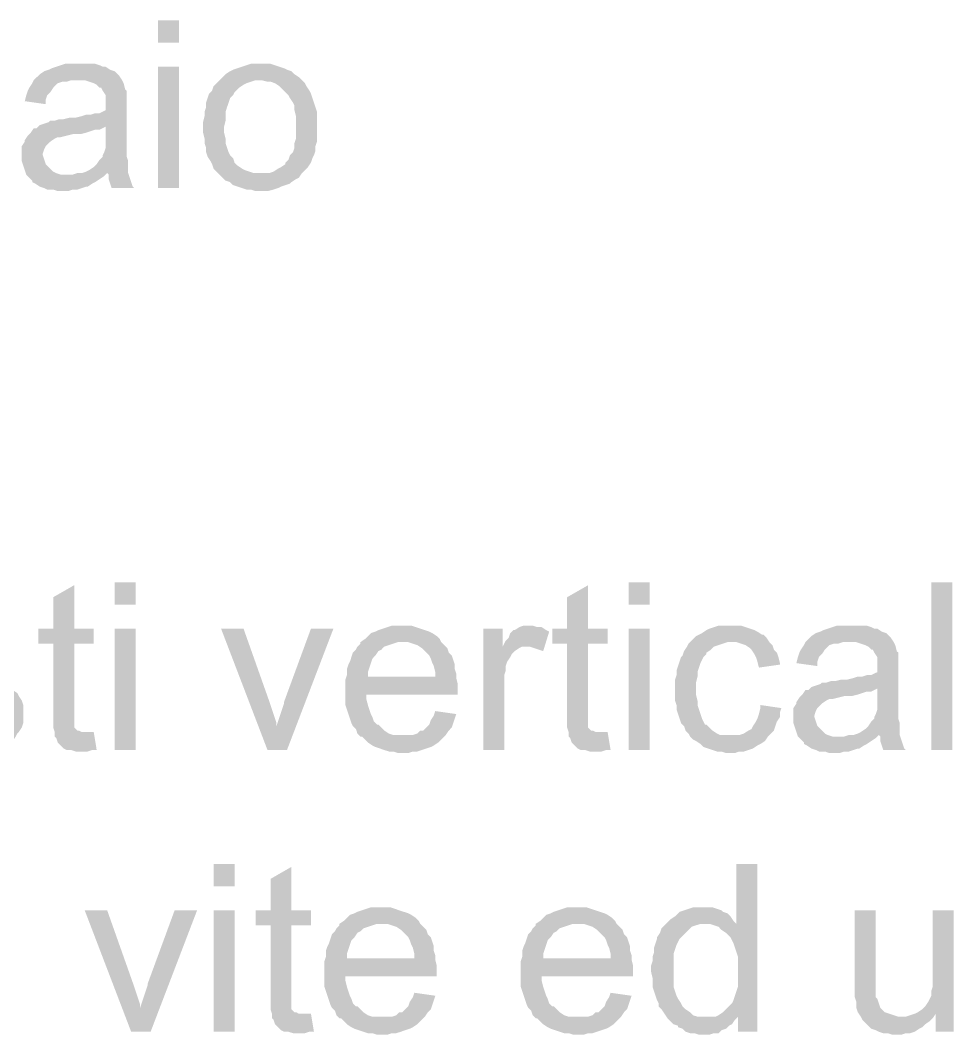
# Model space of a CAD drawing. Header units: millimetres. Extents: x -35.3 to 0.3, y 0.4 to 20.6.
# Drawn here: x -33.685 to -33.166, y 5.889 to 6.453 of the extents above; entities that cross this region are included whole.
import ezdxf

# ---------------------------------------------------------------- set-up
doc = ezdxf.new("R2010")
doc.units = ezdxf.units.MM
doc.layers.add('PDF _Riempimenti solidi', color=7, linetype='Continuous')

msp = doc.modelspace()

# ---------------------------------------------------------------- hatches: boundary and pattern name
at = {"layer": 'PDF _Riempimenti solidi', "transparency": 33554559}
for points in [[(-33.59683, 6.44017), (-33.59683, 6.45267), (-33.6085, 6.45267), (-33.6085, 6.44017)], [(-33.65183, 6.42851), (-33.66017, 6.42851), (-33.66267, 6.42767), (-33.66517, 6.42684), (-33.66767, 6.42601), (-33.66933, 6.42517), (-33.67183, 6.42434), (-33.67433, 6.42267), (-33.67767, 6.41934), (-33.64933, 6.41934), (-33.64683, 6.41851), (-33.64433, 6.41767), (-33.64267, 6.41684), (-33.641, 6.41517), (-33.64017, 6.41517), (-33.63933, 6.41351), (-33.63767, 6.41101), (-33.63767, 6.40267), (-33.641, 6.40101), (-33.6435, 6.40101), (-33.646, 6.40017), (-33.6485, 6.40017), (-33.651, 6.39934), (-33.65433, 6.39851), (-33.65767, 6.39851), (-33.661, 6.39767), (-33.6635, 6.39767), (-33.666, 6.39684), (-33.6685, 6.39684), (-33.66933, 6.39601), (-33.67183, 6.39517), (-33.67433, 6.39434), (-33.63767, 6.39351), (-33.63767, 6.38184), (-33.6385, 6.37934), (-33.63933, 6.37767), (-33.63933, 6.37684), (-33.641, 6.37517), (-33.64267, 6.37267), (-33.64433, 6.37101), (-33.64683, 6.36934), (-33.6485, 6.36851), (-33.651, 6.36767), (-33.63683, 6.36767), (-33.636, 6.36684), (-33.636, 6.36434), (-33.63433, 6.35934), (-33.62183, 6.35934), (-33.62267, 6.36017), (-33.6235, 6.36267), (-33.62433, 6.36517), (-33.62517, 6.36767), (-33.62517, 6.37434), (-33.626, 6.37684), (-33.626, 6.41351), (-33.62683, 6.41434), (-33.62767, 6.41767), (-33.6285, 6.41934), (-33.63017, 6.42184), (-33.631, 6.42267), (-33.63267, 6.42434), (-33.63517, 6.42517), (-33.63767, 6.42684), (-33.63933, 6.42684), (-33.641, 6.42767), (-33.6435, 6.42851), (-33.64933, 6.42851)], [(-33.59683, 6.35934), (-33.59683, 6.42684), (-33.6085, 6.42684), (-33.6085, 6.35934)], [(-33.55183, 6.42851), (-33.55683, 6.42851), (-33.55933, 6.42767), (-33.56433, 6.42601), (-33.56683, 6.42517), (-33.5685, 6.42434), (-33.571, 6.42267), (-33.57433, 6.41934), (-33.551, 6.41934), (-33.54767, 6.41851), (-33.546, 6.41851), (-33.5435, 6.41767), (-33.541, 6.41601), (-33.53933, 6.41434), (-33.536, 6.41101), (-33.53517, 6.40934), (-33.5335, 6.40684), (-33.53267, 6.40517), (-33.53267, 6.40267), (-33.53183, 6.39934), (-33.53183, 6.38684), (-33.53267, 6.38434), (-33.53267, 6.38184), (-33.5335, 6.37934), (-33.53517, 6.37767), (-33.536, 6.37517), (-33.53767, 6.37351), (-33.53767, 6.37267), (-33.54017, 6.37101), (-33.54183, 6.37017), (-33.54433, 6.36851), (-33.54683, 6.36767), (-33.55183, 6.36767), (-33.57433, 6.36684), (-33.57267, 6.36517), (-33.571, 6.36351), (-33.5685, 6.36267), (-33.56683, 6.36101), (-33.56433, 6.36017), (-33.55933, 6.35851), (-33.55683, 6.35851), (-33.55433, 6.35767), (-33.54767, 6.35767), (-33.54433, 6.35851), (-33.54183, 6.35934), (-33.54017, 6.36017), (-33.53767, 6.36101), (-33.53517, 6.36184), (-33.53433, 6.36267), (-33.53183, 6.36434), (-33.53017, 6.36517), (-33.5285, 6.36767), (-33.52517, 6.37101), (-33.5235, 6.37351), (-33.52267, 6.37601), (-33.52183, 6.37767), (-33.521, 6.38017), (-33.521, 6.38267), (-33.52017, 6.38517), (-33.52017, 6.40184), (-33.521, 6.40434), (-33.52183, 6.40684), (-33.52267, 6.40934), (-33.5235, 6.41184), (-33.52433, 6.41351), (-33.526, 6.41601), (-33.52683, 6.41767), (-33.5285, 6.41934), (-33.53017, 6.42101), (-33.53267, 6.42267), (-33.53433, 6.42434), (-33.53683, 6.42517), (-33.5385, 6.42601), (-33.5435, 6.42767), (-33.546, 6.42851), (-33.5485, 6.42851)], [(-33.67767, 6.41934), (-33.6785, 6.41767), (-33.68017, 6.41517), (-33.681, 6.41351), (-33.68183, 6.41101), (-33.68267, 6.40767), (-33.671, 6.40601), (-33.671, 6.40851), (-33.67017, 6.41101), (-33.6685, 6.41267), (-33.66683, 6.41517), (-33.666, 6.41601), (-33.66433, 6.41767), (-33.66183, 6.41851), (-33.65933, 6.41851), (-33.65683, 6.41934), (-33.6535, 6.41934)], [(-33.57433, 6.41934), (-33.57767, 6.41601), (-33.5785, 6.41351), (-33.58017, 6.41184), (-33.581, 6.40934), (-33.58183, 6.40684), (-33.58183, 6.40434), (-33.58267, 6.40184), (-33.58267, 6.39934), (-33.5835, 6.39601), (-33.5835, 6.39017), (-33.58267, 6.38684), (-33.58267, 6.38434), (-33.58183, 6.38184), (-33.58183, 6.37934), (-33.581, 6.37684), (-33.57933, 6.37434), (-33.5785, 6.37267), (-33.57767, 6.37017), (-33.57433, 6.36684), (-33.55183, 6.36767), (-33.55517, 6.36767), (-33.55767, 6.36851), (-33.56017, 6.36934), (-33.56183, 6.37017), (-33.56433, 6.37184), (-33.566, 6.37351), (-33.56683, 6.37601), (-33.5685, 6.37767), (-33.56933, 6.37934), (-33.57017, 6.38184), (-33.571, 6.38434), (-33.571, 6.38684), (-33.57183, 6.39017), (-33.57183, 6.39351), (-33.571, 6.39684), (-33.571, 6.40184), (-33.57017, 6.40434), (-33.56933, 6.40684), (-33.5685, 6.40934), (-33.56683, 6.41101), (-33.566, 6.41267), (-33.5635, 6.41517), (-33.561, 6.41684), (-33.55933, 6.41767), (-33.55683, 6.41851), (-33.55433, 6.41934), (-33.55183, 6.41934)], [(-33.67433, 6.39434), (-33.676, 6.39267), (-33.67767, 6.39267), (-33.67933, 6.39017), (-33.681, 6.38851), (-33.68267, 6.38601), (-33.68267, 6.38517), (-33.68433, 6.38267), (-33.68433, 6.37434), (-33.68183, 6.36684), (-33.68017, 6.36517), (-33.6785, 6.36351), (-33.6785, 6.36267), (-33.67683, 6.36184), (-33.67433, 6.36017), (-33.67183, 6.35934), (-33.67017, 6.35851), (-33.66683, 6.35851), (-33.66433, 6.35767), (-33.6585, 6.35767), (-33.656, 6.35851), (-33.6535, 6.35851), (-33.651, 6.35934), (-33.6485, 6.36017), (-33.64767, 6.36017), (-33.64517, 6.36184), (-33.6435, 6.36267), (-33.641, 6.36434), (-33.6385, 6.36601), (-33.6585, 6.36684), (-33.66267, 6.36684), (-33.66517, 6.36767), (-33.66683, 6.36851), (-33.6685, 6.37017), (-33.671, 6.37267), (-33.67183, 6.37517), (-33.67267, 6.37767), (-33.67267, 6.37851), (-33.67183, 6.38101), (-33.671, 6.38267), (-33.6685, 6.38517), (-33.666, 6.38684), (-33.66433, 6.38767), (-33.66267, 6.38767), (-33.656, 6.38934), (-33.65183, 6.38934), (-33.6485, 6.39017), (-33.6435, 6.39184), (-33.641, 6.39184), (-33.63767, 6.39351)], [(-33.651, 6.36767), (-33.6535, 6.36767), (-33.656, 6.36684), (-33.6585, 6.36684), (-33.6385, 6.36601), (-33.63683, 6.36767)], [(-33.65517, 6.13851), (-33.66683, 6.13184), (-33.66683, 6.11434), (-33.67517, 6.11434), (-33.67517, 6.10601), (-33.66683, 6.10601), (-33.66683, 6.05934), (-33.666, 6.05684), (-33.64933, 6.05684), (-33.651, 6.05684), (-33.65267, 6.05767), (-33.6535, 6.05767), (-33.65517, 6.05934), (-33.65517, 6.10601), (-33.64433, 6.10601), (-33.64433, 6.11434), (-33.65517, 6.11434)], [(-33.621, 6.12767), (-33.621, 6.14017), (-33.63267, 6.14017), (-33.63267, 6.12767)], [(-33.36933, 6.13851), (-33.381, 6.13184), (-33.381, 6.11434), (-33.38933, 6.11434), (-33.38933, 6.10601), (-33.381, 6.10601), (-33.381, 6.05934), (-33.38017, 6.05684), (-33.3635, 6.05684), (-33.36517, 6.05684), (-33.36683, 6.05767), (-33.36767, 6.05767), (-33.36933, 6.05934), (-33.36933, 6.10601), (-33.3585, 6.10601), (-33.3585, 6.11434), (-33.36933, 6.11434)], [(-33.33517, 6.12767), (-33.33517, 6.14017), (-33.34684, 6.14017), (-33.34684, 6.12767)], [(-33.16683, 6.04684), (-33.16683, 6.14017), (-33.1785, 6.14017), (-33.1785, 6.04684)], [(-33.47267, 6.11601), (-33.4785, 6.11601), (-33.481, 6.11517), (-33.4835, 6.11434), (-33.486, 6.11351), (-33.48767, 6.11267), (-33.49017, 6.11184), (-33.49183, 6.11017), (-33.4935, 6.10851), (-33.496, 6.10684), (-33.46933, 6.10684), (-33.46683, 6.10601), (-33.46433, 6.10517), (-33.46183, 6.10351), (-33.46017, 6.10184), (-33.4585, 6.10017), (-33.45767, 6.09934), (-33.45683, 6.09767), (-33.456, 6.09517), (-33.45517, 6.09351), (-33.45433, 6.09017), (-33.45433, 6.08767), (-33.49183, 6.08767), (-33.44267, 6.08684), (-33.44267, 6.08934), (-33.4435, 6.09184), (-33.4435, 6.09434), (-33.44433, 6.09684), (-33.44517, 6.09934), (-33.44683, 6.10101), (-33.44767, 6.10351), (-33.44933, 6.10517), (-33.451, 6.10684), (-33.45183, 6.10851), (-33.4535, 6.11017), (-33.456, 6.11184), (-33.45767, 6.11267), (-33.46017, 6.11351), (-33.46267, 6.11434), (-33.46517, 6.11517), (-33.46767, 6.11601), (-33.47017, 6.11601)], [(-33.40267, 6.11601), (-33.40517, 6.11601), (-33.40767, 6.11517), (-33.41017, 6.11351), (-33.411, 6.11351), (-33.41267, 6.11184), (-33.4135, 6.10934), (-33.41517, 6.10767), (-33.41683, 6.10434), (-33.40183, 6.10434), (-33.39933, 6.10351), (-33.39683, 6.10267), (-33.39433, 6.10184), (-33.391, 6.11267), (-33.39267, 6.11351), (-33.39517, 6.11517), (-33.39767, 6.11517), (-33.40017, 6.11601)], [(-33.29017, 6.11601), (-33.29683, 6.11601), (-33.29933, 6.11517), (-33.30183, 6.11434), (-33.3035, 6.11351), (-33.306, 6.11184), (-33.30767, 6.11101), (-33.30933, 6.11017), (-33.311, 6.10851), (-33.3135, 6.10601), (-33.31433, 6.10434), (-33.316, 6.10184), (-33.31683, 6.09934), (-33.31767, 6.09851), (-33.3185, 6.09601), (-33.31933, 6.09351), (-33.32017, 6.09101), (-33.32017, 6.08851), (-33.321, 6.08601), (-33.321, 6.07434), (-33.32017, 6.07184), (-33.32017, 6.06934), (-33.31933, 6.06684), (-33.3185, 6.06434), (-33.31767, 6.06184), (-33.316, 6.06017), (-33.31517, 6.05767), (-33.3135, 6.05601), (-33.31267, 6.05434), (-33.29017, 6.05517), (-33.296, 6.05517), (-33.29767, 6.05601), (-33.30017, 6.05767), (-33.3035, 6.06101), (-33.30433, 6.06101), (-33.30517, 6.06267), (-33.306, 6.06434), (-33.30683, 6.06684), (-33.3085, 6.07184), (-33.3085, 6.07434), (-33.30933, 6.07767), (-33.30933, 6.08434), (-33.3085, 6.08767), (-33.3085, 6.09017), (-33.30767, 6.09267), (-33.30683, 6.09517), (-33.306, 6.09684), (-33.30517, 6.09851), (-33.3035, 6.10017), (-33.3035, 6.10101), (-33.301, 6.10267), (-33.29933, 6.10434), (-33.29683, 6.10517), (-33.29433, 6.10601), (-33.29183, 6.10684), (-33.2685, 6.10684), (-33.27017, 6.10934), (-33.27183, 6.11101), (-33.27267, 6.11101), (-33.27517, 6.11267), (-33.27683, 6.11351), (-33.27933, 6.11434), (-33.28183, 6.11517), (-33.28433, 6.11601), (-33.28683, 6.11601)], [(-33.22267, 6.11601), (-33.231, 6.11601), (-33.2335, 6.11517), (-33.2385, 6.11351), (-33.24017, 6.11267), (-33.24267, 6.11184), (-33.24517, 6.11017), (-33.2485, 6.10684), (-33.22017, 6.10684), (-33.21767, 6.10601), (-33.21517, 6.10517), (-33.2135, 6.10434), (-33.21183, 6.10267), (-33.211, 6.10267), (-33.21017, 6.10101), (-33.2085, 6.09851), (-33.2085, 6.09017), (-33.21017, 6.08934), (-33.21183, 6.08851), (-33.21433, 6.08851), (-33.21683, 6.08767), (-33.21933, 6.08767), (-33.22183, 6.08684), (-33.22517, 6.08601), (-33.2285, 6.08601), (-33.23183, 6.08517), (-33.23433, 6.08517), (-33.23683, 6.08434), (-33.23933, 6.08434), (-33.24017, 6.08351), (-33.24517, 6.08184), (-33.2085, 6.08101), (-33.2085, 6.06934), (-33.20933, 6.06684), (-33.21017, 6.06517), (-33.21017, 6.06434), (-33.21183, 6.06267), (-33.2135, 6.06017), (-33.21517, 6.05851), (-33.21767, 6.05684), (-33.21933, 6.05601), (-33.22183, 6.05517), (-33.20767, 6.05517), (-33.20683, 6.05434), (-33.20683, 6.05184), (-33.20517, 6.04684), (-33.19267, 6.04684), (-33.1935, 6.04767), (-33.19433, 6.05017), (-33.19517, 6.05267), (-33.196, 6.05517), (-33.196, 6.06184), (-33.19683, 6.06434), (-33.19683, 6.10101), (-33.19767, 6.10184), (-33.1985, 6.10517), (-33.19933, 6.10684), (-33.201, 6.10934), (-33.20183, 6.11017), (-33.2035, 6.11184), (-33.206, 6.11267), (-33.2085, 6.11434), (-33.21017, 6.11434), (-33.21183, 6.11517), (-33.21433, 6.11601), (-33.22017, 6.11601)], [(-33.621, 6.04684), (-33.621, 6.11434), (-33.63267, 6.11434), (-33.63267, 6.04684)], [(-33.561, 6.11434), (-33.5735, 6.11434), (-33.54767, 6.04684), (-33.54267, 6.06017), (-33.54267, 6.06184), (-33.546, 6.07184), (-33.54683, 6.07434)], [(-33.511, 6.11434), (-33.5235, 6.11434), (-33.5385, 6.07351), (-33.5385, 6.07267), (-33.54017, 6.06767), (-33.541, 6.06517), (-33.54183, 6.06267), (-33.54267, 6.06017), (-33.54767, 6.04684), (-33.53683, 6.04684)], [(-33.41683, 6.11434), (-33.42767, 6.11434), (-33.42767, 6.04684), (-33.416, 6.04684), (-33.416, 6.08851), (-33.41517, 6.09101), (-33.41517, 6.09351), (-33.41433, 6.09601), (-33.41267, 6.09851), (-33.41183, 6.10017), (-33.41017, 6.10184), (-33.40767, 6.10351), (-33.406, 6.10434), (-33.40267, 6.10434), (-33.41683, 6.10434)], [(-33.33517, 6.04684), (-33.33517, 6.11434), (-33.34684, 6.11434), (-33.34684, 6.04684)], [(-33.73433, 6.10767), (-33.73517, 6.10517), (-33.736, 6.10434), (-33.73683, 6.10184), (-33.73767, 6.09934), (-33.73767, 6.09517), (-33.73683, 6.09267), (-33.736, 6.09017), (-33.73517, 6.08767), (-33.7335, 6.08601), (-33.73017, 6.08267), (-33.72767, 6.08101), (-33.72433, 6.07934), (-33.72183, 6.07934), (-33.71933, 6.07851), (-33.71683, 6.07767), (-33.7135, 6.07684), (-33.71017, 6.07517), (-33.70767, 6.07517), (-33.70433, 6.07434), (-33.70183, 6.07351), (-33.69933, 6.07267), (-33.69683, 6.07017), (-33.69517, 6.06767), (-33.69517, 6.06434), (-33.696, 6.06184), (-33.69683, 6.06017), (-33.6985, 6.05767), (-33.70017, 6.05684), (-33.70267, 6.05601), (-33.70433, 6.05517), (-33.71017, 6.05517), (-33.73433, 6.05434), (-33.73267, 6.05267), (-33.73017, 6.05017), (-33.7285, 6.04934), (-33.726, 6.04851), (-33.72433, 6.04767), (-33.71933, 6.04601), (-33.71683, 6.04601), (-33.7135, 6.04517), (-33.706, 6.04517), (-33.7035, 6.04601), (-33.701, 6.04684), (-33.6985, 6.04684), (-33.696, 6.04851), (-33.69433, 6.04934), (-33.69183, 6.05101), (-33.68933, 6.05184), (-33.68767, 6.05434), (-33.68683, 6.05601), (-33.686, 6.05684), (-33.68433, 6.05934), (-33.6835, 6.06184), (-33.6835, 6.07184), (-33.68433, 6.07434), (-33.686, 6.07684), (-33.68683, 6.07851), (-33.68933, 6.08017), (-33.691, 6.08184), (-33.6935, 6.08267), (-33.69433, 6.08351), (-33.69683, 6.08351), (-33.6985, 6.08434), (-33.701, 6.08517), (-33.70433, 6.08601), (-33.70683, 6.08684), (-33.71017, 6.08767), (-33.711, 6.08767), (-33.71433, 6.08934), (-33.71767, 6.09017), (-33.71933, 6.09017), (-33.721, 6.09101), (-33.7235, 6.09267), (-33.72517, 6.09434), (-33.726, 6.09517), (-33.72683, 6.09767), (-33.726, 6.10017), (-33.72517, 6.10184), (-33.72267, 6.10434), (-33.72183, 6.10517), (-33.72017, 6.10601), (-33.71767, 6.10601), (-33.71517, 6.10684), (-33.71183, 6.10684)], [(-33.496, 6.10684), (-33.496, 6.10601), (-33.49767, 6.10434), (-33.4985, 6.10267), (-33.50017, 6.10101), (-33.501, 6.09851), (-33.50183, 6.09601), (-33.50267, 6.09434), (-33.5035, 6.09184), (-33.5035, 6.08851), (-33.50433, 6.08601), (-33.50433, 6.07184), (-33.501, 6.06184), (-33.50017, 6.06017), (-33.4985, 6.05851), (-33.49767, 6.05601), (-33.496, 6.05434), (-33.47183, 6.05517), (-33.47767, 6.05517), (-33.48017, 6.05601), (-33.48267, 6.05767), (-33.48433, 6.05934), (-33.486, 6.06101), (-33.48683, 6.06101), (-33.4885, 6.06267), (-33.48933, 6.06517), (-33.49017, 6.06684), (-33.49183, 6.07184), (-33.49267, 6.07517), (-33.49267, 6.07767), (-33.44183, 6.07767), (-33.44183, 6.08351), (-33.44267, 6.08684), (-33.49183, 6.08767), (-33.49183, 6.09017), (-33.491, 6.09267), (-33.49017, 6.09517), (-33.48933, 6.09767), (-33.48767, 6.09934), (-33.486, 6.10184), (-33.48433, 6.10267), (-33.48267, 6.10434), (-33.48017, 6.10517), (-33.47767, 6.10601), (-33.47517, 6.10684), (-33.47267, 6.10684)], [(-33.2685, 6.10684), (-33.28933, 6.10684), (-33.28683, 6.10684), (-33.28183, 6.10517), (-33.27933, 6.10351), (-33.2785, 6.10267), (-33.27683, 6.10017), (-33.276, 6.09851), (-33.27517, 6.09601), (-33.27433, 6.09267), (-33.26267, 6.09434), (-33.26267, 6.09517), (-33.2635, 6.09851), (-33.26433, 6.10101), (-33.266, 6.10267), (-33.26683, 6.10517)], [(-33.2485, 6.10684), (-33.24933, 6.10517), (-33.251, 6.10267), (-33.25183, 6.10101), (-33.25267, 6.09851), (-33.2535, 6.09517), (-33.24183, 6.09351), (-33.24183, 6.09601), (-33.241, 6.09851), (-33.23933, 6.10017), (-33.23767, 6.10267), (-33.23683, 6.10351), (-33.23517, 6.10517), (-33.23267, 6.10601), (-33.23017, 6.10601), (-33.22767, 6.10684), (-33.22433, 6.10684)], [(-33.24517, 6.08184), (-33.24683, 6.08017), (-33.2485, 6.08017), (-33.25017, 6.07767), (-33.25183, 6.07601), (-33.2535, 6.07351), (-33.2535, 6.07267), (-33.25517, 6.07017), (-33.25517, 6.06184), (-33.25267, 6.05434), (-33.251, 6.05267), (-33.24933, 6.05101), (-33.24933, 6.05017), (-33.24767, 6.04934), (-33.24517, 6.04767), (-33.24267, 6.04684), (-33.241, 6.04601), (-33.23767, 6.04601), (-33.23517, 6.04517), (-33.22933, 6.04517), (-33.22683, 6.04601), (-33.22433, 6.04601), (-33.21933, 6.04767), (-33.2185, 6.04767), (-33.216, 6.04934), (-33.21433, 6.05017), (-33.21183, 6.05184), (-33.20933, 6.05351), (-33.22933, 6.05434), (-33.2335, 6.05434), (-33.236, 6.05517), (-33.23767, 6.05601), (-33.24183, 6.06017), (-33.24267, 6.06267), (-33.2435, 6.06517), (-33.2435, 6.06601), (-33.24267, 6.06851), (-33.24183, 6.07017), (-33.23933, 6.07267), (-33.23683, 6.07434), (-33.23517, 6.07517), (-33.2335, 6.07517), (-33.23017, 6.07601), (-33.22683, 6.07684), (-33.22267, 6.07684), (-33.21933, 6.07767), (-33.21683, 6.07851), (-33.21433, 6.07934), (-33.21183, 6.07934), (-33.21017, 6.08017), (-33.2085, 6.08101)], [(-33.2735, 6.07184), (-33.2735, 6.07017), (-33.27433, 6.06684), (-33.27517, 6.06434), (-33.276, 6.06267), (-33.27767, 6.06017), (-33.2785, 6.05851), (-33.28017, 6.05767), (-33.28267, 6.05601), (-33.28517, 6.05517), (-33.29017, 6.05517), (-33.31267, 6.05434), (-33.311, 6.05267), (-33.30933, 6.05184), (-33.30683, 6.05017), (-33.30517, 6.04851), (-33.30267, 6.04767), (-33.30017, 6.04684), (-33.29767, 6.04601), (-33.29517, 6.04601), (-33.29267, 6.04517), (-33.28767, 6.04517), (-33.28517, 6.04601), (-33.28267, 6.04601), (-33.28017, 6.04684), (-33.27767, 6.04767), (-33.27517, 6.04934), (-33.2735, 6.05017), (-33.271, 6.05184), (-33.26933, 6.05434), (-33.266, 6.05767), (-33.26517, 6.06017), (-33.26433, 6.06267), (-33.26267, 6.06517), (-33.26267, 6.06767), (-33.26183, 6.07017)], [(-33.45433, 6.06851), (-33.45517, 6.06601), (-33.45683, 6.06351), (-33.45767, 6.06101), (-33.45933, 6.05934), (-33.461, 6.05767), (-33.46267, 6.05767), (-33.46433, 6.05601), (-33.46683, 6.05517), (-33.47183, 6.05517), (-33.496, 6.05434), (-33.49517, 6.05434), (-33.4935, 6.05267), (-33.49183, 6.05101), (-33.48933, 6.04934), (-33.48767, 6.04851), (-33.48267, 6.04684), (-33.48017, 6.04601), (-33.47767, 6.04601), (-33.47517, 6.04517), (-33.46933, 6.04517), (-33.46683, 6.04601), (-33.46433, 6.04601), (-33.46183, 6.04684), (-33.45933, 6.04767), (-33.45683, 6.04851), (-33.45517, 6.04934), (-33.45267, 6.05101), (-33.45183, 6.05184), (-33.45017, 6.05351), (-33.4485, 6.05517), (-33.44683, 6.05767), (-33.44517, 6.05934), (-33.44433, 6.06184), (-33.4435, 6.06434), (-33.44267, 6.06684)], [(-33.64433, 6.05684), (-33.666, 6.05684), (-33.666, 6.05434), (-33.66517, 6.05351), (-33.66433, 6.05101), (-33.661, 6.04767), (-33.65933, 6.04684), (-33.65683, 6.04684), (-33.65433, 6.04601), (-33.64767, 6.04601), (-33.64517, 6.04684), (-33.64267, 6.04684)], [(-33.3585, 6.05684), (-33.38017, 6.05684), (-33.38017, 6.05434), (-33.37933, 6.05351), (-33.3785, 6.05101), (-33.37683, 6.04934), (-33.37517, 6.04767), (-33.3735, 6.04684), (-33.371, 6.04684), (-33.3685, 6.04601), (-33.36183, 6.04601), (-33.35933, 6.04684), (-33.35683, 6.04684)], [(-33.22183, 6.05517), (-33.22433, 6.05517), (-33.22683, 6.05434), (-33.22933, 6.05434), (-33.20933, 6.05351), (-33.20767, 6.05517)], [(-33.566, 5.97101), (-33.566, 5.98351), (-33.57767, 5.98351), (-33.57767, 5.97101)], [(-33.53433, 5.98184), (-33.546, 5.97517), (-33.546, 5.95767), (-33.55433, 5.95767), (-33.55433, 5.94934), (-33.546, 5.94934), (-33.546, 5.90267), (-33.54517, 5.90017), (-33.5285, 5.90017), (-33.53017, 5.90017), (-33.53183, 5.90101), (-33.53267, 5.90101), (-33.53433, 5.90267), (-33.53433, 5.94934), (-33.5235, 5.94934), (-33.5235, 5.95767), (-33.53433, 5.95767)], [(-33.27517, 5.98351), (-33.28683, 5.98351), (-33.28683, 5.95017), (-33.30433, 5.95017), (-33.30183, 5.95017), (-33.29933, 5.94934), (-33.29683, 5.94851), (-33.29517, 5.94684), (-33.29267, 5.94517), (-33.291, 5.94351), (-33.29017, 5.94267), (-33.2885, 5.93934), (-33.286, 5.93184), (-33.286, 5.91517), (-33.2885, 5.90767), (-33.28933, 5.90601), (-33.29267, 5.90267), (-33.29433, 5.90101), (-33.29683, 5.89934), (-33.2985, 5.89851), (-33.286, 5.89851), (-33.286, 5.89017), (-33.27517, 5.89017)], [(-33.63683, 5.95767), (-33.64933, 5.95767), (-33.6235, 5.89017), (-33.6185, 5.90351), (-33.6185, 5.90517), (-33.61933, 5.90767), (-33.62267, 5.91767)], [(-33.58683, 5.95767), (-33.59933, 5.95767), (-33.61433, 5.91684), (-33.61433, 5.91601), (-33.61683, 5.90851), (-33.61767, 5.90601), (-33.6185, 5.90351), (-33.6235, 5.89017), (-33.61267, 5.89017)], [(-33.566, 5.89017), (-33.566, 5.95767), (-33.57767, 5.95767), (-33.57767, 5.89017)], [(-33.48433, 5.95934), (-33.49017, 5.95934), (-33.49517, 5.95767), (-33.49767, 5.95684), (-33.49933, 5.95601), (-33.50183, 5.95517), (-33.50517, 5.95184), (-33.50767, 5.95017), (-33.481, 5.95017), (-33.4785, 5.94934), (-33.476, 5.94851), (-33.4735, 5.94684), (-33.47017, 5.94351), (-33.46933, 5.94267), (-33.4685, 5.94101), (-33.46767, 5.93851), (-33.46683, 5.93684), (-33.466, 5.93351), (-33.466, 5.93101), (-33.5035, 5.93101), (-33.45433, 5.93017), (-33.45433, 5.93267), (-33.45517, 5.93517), (-33.45517, 5.93767), (-33.45683, 5.94267), (-33.4585, 5.94434), (-33.45933, 5.94684), (-33.461, 5.94851), (-33.46267, 5.95017), (-33.4635, 5.95184), (-33.46517, 5.95351), (-33.46767, 5.95517), (-33.46933, 5.95601), (-33.47433, 5.95767), (-33.47683, 5.95851), (-33.47933, 5.95934), (-33.48183, 5.95934)], [(-33.37517, 5.95934), (-33.381, 5.95934), (-33.3835, 5.95851), (-33.386, 5.95767), (-33.3885, 5.95684), (-33.39017, 5.95601), (-33.39267, 5.95517), (-33.39433, 5.95351), (-33.396, 5.95184), (-33.3985, 5.95017), (-33.37183, 5.95017), (-33.36933, 5.94934), (-33.36683, 5.94851), (-33.36433, 5.94684), (-33.36267, 5.94517), (-33.361, 5.94351), (-33.36017, 5.94267), (-33.35933, 5.94101), (-33.3585, 5.93851), (-33.35767, 5.93684), (-33.35683, 5.93351), (-33.35683, 5.93101), (-33.39433, 5.93101), (-33.34517, 5.93017), (-33.34517, 5.93267), (-33.346, 5.93517), (-33.346, 5.93767), (-33.34683, 5.94017), (-33.34767, 5.94267), (-33.34933, 5.94434), (-33.35017, 5.94684), (-33.35183, 5.94851), (-33.3535, 5.95017), (-33.35433, 5.95184), (-33.356, 5.95351), (-33.3585, 5.95517), (-33.36017, 5.95601), (-33.36267, 5.95684), (-33.36517, 5.95767), (-33.37017, 5.95934), (-33.37267, 5.95934)], [(-33.30517, 5.95934), (-33.311, 5.95934), (-33.3135, 5.95851), (-33.316, 5.95767), (-33.3185, 5.95684), (-33.32017, 5.95517), (-33.321, 5.95434), (-33.3235, 5.95267), (-33.32517, 5.95101), (-33.32683, 5.94934), (-33.3285, 5.94767), (-33.32933, 5.94517), (-33.331, 5.94267), (-33.331, 5.94184), (-33.33183, 5.93934), (-33.33267, 5.93684), (-33.33267, 5.93434), (-33.3335, 5.93184), (-33.3335, 5.92934), (-33.33433, 5.92684), (-33.33433, 5.92351), (-33.3335, 5.92017), (-33.3335, 5.91517), (-33.33267, 5.91267), (-33.33183, 5.91017), (-33.331, 5.90767), (-33.33017, 5.90601), (-33.33017, 5.90434), (-33.3285, 5.90267), (-33.32517, 5.89767), (-33.3035, 5.89851), (-33.3085, 5.89851), (-33.311, 5.89934), (-33.31267, 5.90101), (-33.31517, 5.90267), (-33.31683, 5.90434), (-33.31767, 5.90601), (-33.31933, 5.90851), (-33.32017, 5.91017), (-33.32183, 5.91517), (-33.32183, 5.93351), (-33.32017, 5.93851), (-33.31933, 5.94017), (-33.3185, 5.94184), (-33.31683, 5.94351), (-33.3135, 5.94684), (-33.31183, 5.94851), (-33.30933, 5.94934), (-33.30683, 5.95017), (-33.28683, 5.95017), (-33.2885, 5.95184), (-33.29017, 5.95434), (-33.29183, 5.95601), (-33.29433, 5.95684), (-33.29517, 5.95767), (-33.30017, 5.95934), (-33.30267, 5.95934)], [(-33.20933, 5.95767), (-33.221, 5.95767), (-33.221, 5.90934), (-33.22017, 5.90684), (-33.22017, 5.90351), (-33.21933, 5.90101), (-33.21767, 5.89851), (-33.21683, 5.89684), (-33.2135, 5.89351), (-33.21183, 5.89184), (-33.20933, 5.89101), (-33.20767, 5.89017), (-33.20517, 5.88934), (-33.20267, 5.88934), (-33.20017, 5.88851), (-33.19517, 5.88851), (-33.19267, 5.88934), (-33.19017, 5.88934), (-33.18767, 5.89017), (-33.18517, 5.89184), (-33.1835, 5.89267), (-33.18183, 5.89434), (-33.17933, 5.89601), (-33.17767, 5.89767), (-33.19517, 5.89851), (-33.19683, 5.89851), (-33.19933, 5.89934), (-33.20433, 5.90101), (-33.20683, 5.90351), (-33.20767, 5.90601), (-33.2085, 5.90851), (-33.20933, 5.90934), (-33.20933, 5.92017)], [(-33.166, 5.95767), (-33.17767, 5.95767), (-33.17767, 5.91517), (-33.1785, 5.91267), (-33.1785, 5.91017), (-33.17933, 5.90851), (-33.18017, 5.90684), (-33.18183, 5.90434), (-33.1835, 5.90267), (-33.186, 5.90101), (-33.176, 5.90017), (-33.176, 5.89017), (-33.166, 5.89017)], [(-33.50767, 5.95017), (-33.50767, 5.94934), (-33.50933, 5.94767), (-33.51017, 5.94601), (-33.51183, 5.94434), (-33.51267, 5.94184), (-33.5135, 5.93934), (-33.51433, 5.93767), (-33.51517, 5.93517), (-33.51517, 5.93184), (-33.516, 5.92934), (-33.516, 5.91517), (-33.51517, 5.91267), (-33.51433, 5.91017), (-33.5135, 5.90767), (-33.51267, 5.90517), (-33.51183, 5.90351), (-33.51017, 5.90184), (-33.50933, 5.89934), (-33.50767, 5.89767), (-33.4835, 5.89851), (-33.48933, 5.89851), (-33.49183, 5.89934), (-33.49433, 5.90101), (-33.49767, 5.90434), (-33.4985, 5.90434), (-33.50017, 5.90601), (-33.501, 5.90851), (-33.50183, 5.91017), (-33.5035, 5.91517), (-33.50433, 5.91851), (-33.50433, 5.92101), (-33.4535, 5.92101), (-33.4535, 5.92684), (-33.45433, 5.93017), (-33.5035, 5.93101), (-33.5035, 5.93351), (-33.501, 5.94101), (-33.49933, 5.94267), (-33.49767, 5.94517), (-33.496, 5.94601), (-33.49433, 5.94767), (-33.49183, 5.94851), (-33.48933, 5.94934), (-33.48683, 5.95017), (-33.48433, 5.95017)], [(-33.3985, 5.95017), (-33.3985, 5.94934), (-33.40017, 5.94767), (-33.401, 5.94601), (-33.40267, 5.94434), (-33.4035, 5.94184), (-33.40433, 5.93934), (-33.40517, 5.93767), (-33.406, 5.93517), (-33.406, 5.93184), (-33.40683, 5.92934), (-33.40683, 5.91517), (-33.40433, 5.90767), (-33.4035, 5.90517), (-33.40267, 5.90351), (-33.401, 5.90184), (-33.40017, 5.89934), (-33.3985, 5.89767), (-33.37433, 5.89851), (-33.38017, 5.89851), (-33.38267, 5.89934), (-33.38517, 5.90101), (-33.38683, 5.90267), (-33.3885, 5.90434), (-33.38933, 5.90434), (-33.391, 5.90601), (-33.39183, 5.90851), (-33.39267, 5.91017), (-33.39433, 5.91517), (-33.39517, 5.91851), (-33.39517, 5.92101), (-33.34433, 5.92101), (-33.34433, 5.92684), (-33.34517, 5.93017), (-33.39433, 5.93101), (-33.39433, 5.93351), (-33.39183, 5.94101), (-33.39017, 5.94267), (-33.3885, 5.94517), (-33.38683, 5.94601), (-33.38517, 5.94767), (-33.38267, 5.94851), (-33.38017, 5.94934), (-33.37767, 5.95017), (-33.37517, 5.95017)], [(-33.466, 5.91184), (-33.46683, 5.90934), (-33.4685, 5.90684), (-33.46933, 5.90434), (-33.471, 5.90267), (-33.47267, 5.90101), (-33.47433, 5.90101), (-33.476, 5.89934), (-33.4785, 5.89851), (-33.4835, 5.89851), (-33.50767, 5.89767), (-33.50683, 5.89767), (-33.50517, 5.89601), (-33.5035, 5.89434), (-33.501, 5.89267), (-33.49933, 5.89184), (-33.49683, 5.89101), (-33.49433, 5.89017), (-33.49183, 5.88934), (-33.48933, 5.88934), (-33.48683, 5.88851), (-33.481, 5.88851), (-33.4785, 5.88934), (-33.476, 5.88934), (-33.4735, 5.89017), (-33.471, 5.89101), (-33.4685, 5.89184), (-33.46683, 5.89267), (-33.46433, 5.89434), (-33.4635, 5.89517), (-33.46017, 5.89851), (-33.4585, 5.90101), (-33.45683, 5.90267), (-33.456, 5.90517), (-33.45517, 5.90767), (-33.45433, 5.91017)], [(-33.35683, 5.91184), (-33.35767, 5.90934), (-33.35933, 5.90684), (-33.36017, 5.90434), (-33.36183, 5.90267), (-33.3635, 5.90101), (-33.36517, 5.90101), (-33.36683, 5.89934), (-33.36933, 5.89851), (-33.37433, 5.89851), (-33.3985, 5.89767), (-33.39767, 5.89767), (-33.39433, 5.89434), (-33.39183, 5.89267), (-33.39017, 5.89184), (-33.38767, 5.89101), (-33.38267, 5.88934), (-33.38017, 5.88934), (-33.37767, 5.88851), (-33.37183, 5.88851), (-33.36933, 5.88934), (-33.36683, 5.88934), (-33.36183, 5.89101), (-33.35933, 5.89184), (-33.35767, 5.89267), (-33.35517, 5.89434), (-33.35433, 5.89517), (-33.35267, 5.89684), (-33.351, 5.89851), (-33.34933, 5.90101), (-33.34767, 5.90267), (-33.34683, 5.90517), (-33.346, 5.90767), (-33.34517, 5.91017)], [(-33.5235, 5.90017), (-33.54517, 5.90017), (-33.54517, 5.89767), (-33.54433, 5.89684), (-33.5435, 5.89434), (-33.54017, 5.89101), (-33.5385, 5.89017), (-33.536, 5.89017), (-33.5335, 5.88934), (-33.52683, 5.88934), (-33.52433, 5.89017), (-33.52183, 5.89017)], [(-33.2985, 5.89851), (-33.3035, 5.89851), (-33.32517, 5.89767), (-33.32183, 5.89434), (-33.31933, 5.89351), (-33.31933, 5.89267), (-33.31683, 5.89184), (-33.31517, 5.89017), (-33.31267, 5.88934), (-33.31017, 5.88934), (-33.30767, 5.88851), (-33.30183, 5.88851), (-33.29933, 5.88934), (-33.29683, 5.88934), (-33.29517, 5.89101), (-33.29267, 5.89184), (-33.291, 5.89351), (-33.28933, 5.89434), (-33.28767, 5.89684), (-33.286, 5.89851)], [(-33.186, 5.90101), (-33.18767, 5.90017), (-33.19017, 5.89934), (-33.19267, 5.89851), (-33.19517, 5.89851), (-33.17767, 5.89767), (-33.176, 5.90017)]]:
    msp.add_hatch(color=256, dxfattribs=at).paths.add_polyline_path(points)

doc.saveas('drawing.dxf')
